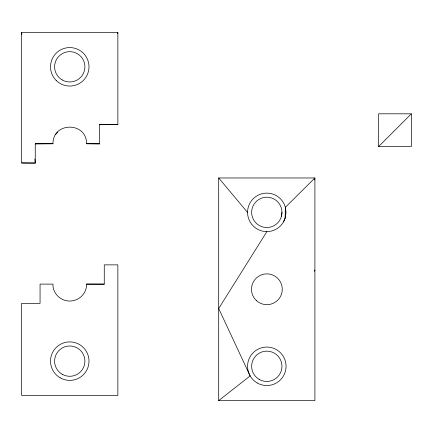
<?xml version="1.0" encoding="UTF-8"?>
<svg xmlns="http://www.w3.org/2000/svg" width="433" height="433" viewBox="0 0 433 433"><rect width="100%" height="100%" fill="white"/><g stroke="black" fill="none" stroke-linecap="round" stroke-linejoin="round"><path stroke-width="0.65" d="M86.546 143.729L99.449 143.843L86.546 143.729C86.784 121.624 52.723 121.63 52.967 143.729L35.252 143.821L52.967 143.729M117.857 124.487L99.449 124.601L117.857 124.487L117.857 32.426L21.65 32.426L21.65 162.97L35.252 163.062L35.252 143.729M285.125 217.961L285.369 207.31L314.905 177.968L314.905 400.574L218.697 400.574L218.697 177.968L314.905 177.968L314.51 179.96M281.439 216.284A15.15 15.15 0 0 0 262.88 197.729A15.15 15.15 0 0 0 256.087 223.076A15.15 15.15 0 0 0 281.439 216.284L281.953 212.365M117.495 33.731L117.857 32.426M314.472 271.307L314.905 270.03M283.501 221.918L285.407 217.269L286.045 212.289L285.369 207.31M266.88 231.606L218.697 308.512L250.139 375.92L218.697 400.574M55.711 134.447L57.692 132.054M378.637 146.527L411.35 113.814L378.637 113.814L378.637 146.527L411.35 146.527L411.35 113.814M21.65 162.97L35.252 163.062L34.829 159.041M86.546 284.108L104.261 284.167L104.261 264.866L117.857 264.866L117.857 395.41L21.65 395.41L21.65 303.349L40.058 303.349L40.058 284.108L52.961 284.108L53.005 286.597A16.93 16.93 0 0 0 86.573 286.045L86.546 284.108L104.261 284.108M218.697 177.968L247.562 212.441M21.65 32.426L21.861 34.434M99.449 124.487L99.449 143.843M285.688 216.045A19.241 19.241 0 0 1 256.174 228.402A19.241 19.241 0 0 1 256.049 196.409A19.241 19.241 0 0 1 285.661 208.527M256.406 300.551A15.393 15.393 0 0 0 281.883 292.703A15.393 15.393 0 0 0 262.344 274.56A15.393 15.393 0 0 0 256.406 300.551M259.226 379.422A15.15 15.15 0 0 0 281.953 366.296A15.15 15.15 0 0 0 259.226 353.176A15.15 15.15 0 0 0 259.226 379.422M257.18 382.961A19.241 19.241 0 0 0 286.045 366.296A19.241 19.241 0 0 0 257.18 349.637A19.241 19.241 0 0 0 257.18 382.961M62.179 374.258A15.15 15.15 0 0 0 84.906 361.138A15.15 15.15 0 0 0 62.179 348.013A15.15 15.15 0 0 0 62.179 374.258M60.133 377.798A19.241 19.241 0 0 0 88.998 361.138A19.241 19.241 0 0 0 60.133 344.473A19.241 19.241 0 0 0 60.133 377.798M56.203 80.478A19.241 19.241 0 0 0 88.359 71.726A19.241 19.241 0 0 0 64.701 48.252A19.241 19.241 0 0 0 56.203 80.478M62.179 79.943A15.15 15.15 0 0 0 84.906 66.817A15.15 15.15 0 0 0 62.179 53.697A15.15 15.15 0 0 0 62.179 79.943"/></g></svg>
